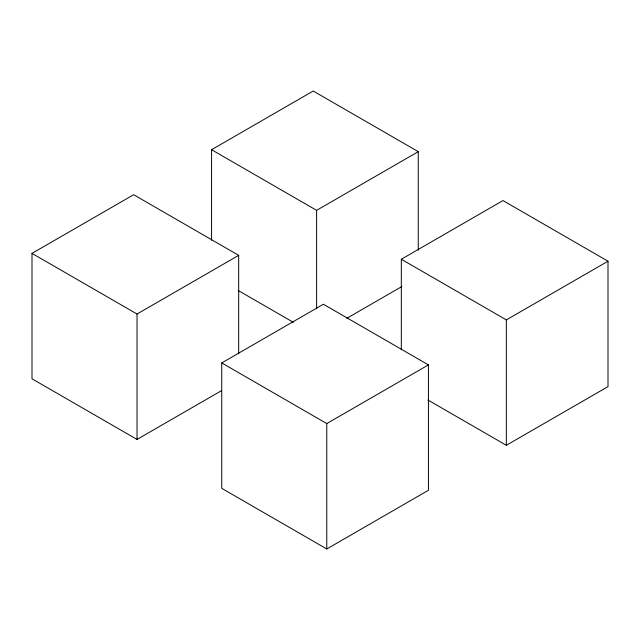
<?xml version="1.0" encoding="UTF-8"?>
<svg xmlns="http://www.w3.org/2000/svg" width="640" height="640" viewBox="0 0 640 640"><rect width="100%" height="100%" fill="white"/><g stroke="black" fill="none" stroke-linecap="round" stroke-linejoin="round"><path stroke-width="0.96" d="M221.456 390.688L137.032 439.432L32 378.792L32 253.384L133.648 194.704L238.68 255.344L238.68 353.872M211.576 240.28L211.576 149.712L313.224 91.024L418.256 151.664L418.256 250.192M32 253.384L137.032 314.032L238.68 255.344M211.576 149.712L316.608 210.352L418.256 151.664M221.744 362.936L323.392 304.248L428.424 364.888L428.424 490.288L326.776 548.976L221.744 488.336L221.744 362.936L326.776 423.576L428.424 364.888M401.32 349.824L401.32 259.256L502.968 200.568L608 261.208L608 386.616L506.352 445.296L428.008 400.064M346.76 318.344L401.888 286.52M401.32 259.256L506.352 319.896L608 261.208M238.264 290.52L293.368 322.328M506.352 319.896L506.352 445.296M326.776 423.576L326.776 548.976M316.608 210.352L316.608 308.88M137.032 314.032L137.032 439.432"/></g></svg>
